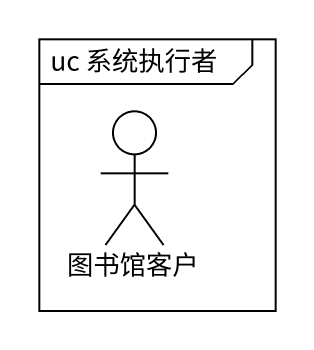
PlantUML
@startuml
mainframe uc 系统执行者
actor 图书馆客户
@enduml
